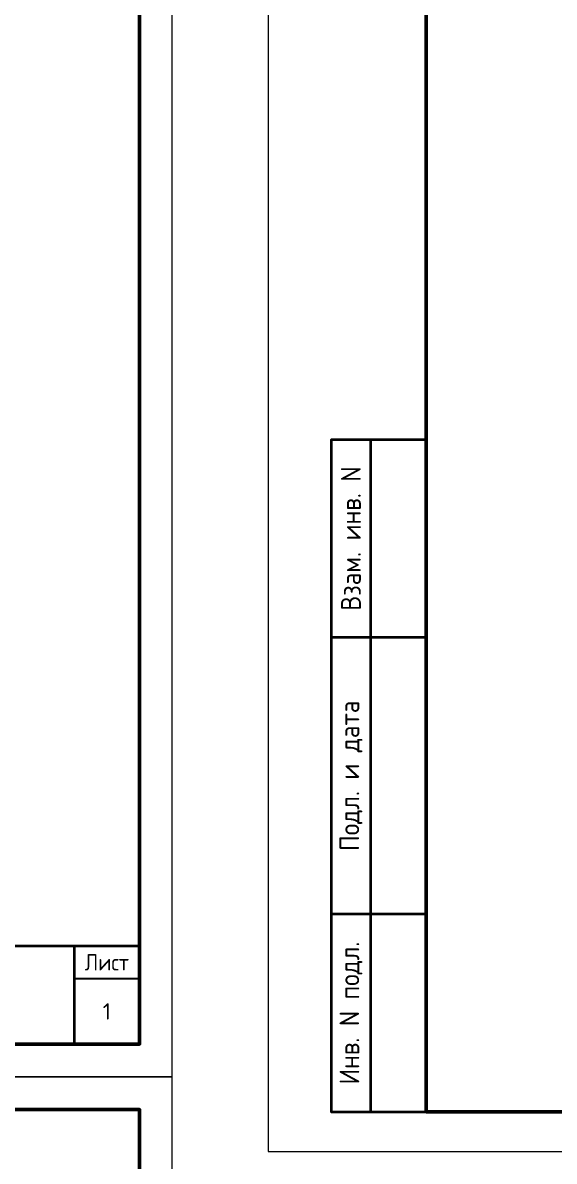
# Model space of a CAD drawing. Header units: millimetres. Extents: x 1499747 to 4230374, y -28481 to 441852.
# Drawn here: x 4053981 to 4068450, y 271762 to 302732 of the extents above; entities that cross this region are included whole.
import ezdxf
from ezdxf.enums import TextEntityAlignment as Align
from ezdxf.xclip import XClip

# ---------------------------------------------------------------- set-up
doc = ezdxf.new("R2010")
doc.units = ezdxf.units.MM
doc.header["$MEASUREMENT"] = 0
doc.header["$XCLIPFRAME"] = 0
doc.layers.add('13 этаж_25_0_Ном._пера__7_Ном._пера__7', color=7, linetype='Continuous', lineweight=18)
doc.layers.add('Чертеж и Рисунок', color=7, linetype='Continuous')
doc.styles.add('СГЕНЕРИР_СТИЛЬ_1', font='')
doc.styles.add('СПДС', font='isocpeur.ttf', dxfattribs={"width": 0.9})
doc.styles.get('СГЕНЕРИР_СТИЛЬ_1').set_extended_font_data('GOST Common', italic=True)

# ---------------------------------------------------------------- blocks, each defined once
blk = doc.blocks.new('Чертеж_4_25', base_point=(1186000, 29700))
at = {"layer": '13 этаж_25_0_Ном._пера__7_Ном._пера__7', "linetype": 'Continuous', "insert": (1225411, 3304), "char_height": 250, "attachment_point": 7, "style": 'СГЕНЕРИР_СТИЛЬ_1'}
blk.add_mtext('\\A1;{\\pql;\\fGOST Common|b0|i1|c204|p0;\\W1.000000; }', dxfattribs=at)
blk = doc.blocks.new('*U32')
at = {"lineweight": 0}
blk.add_lwpolyline([(-415, -5), (5, -5), (5, 292), (-415, 292)], close=True, dxfattribs=at)
at = {"color": 0, "linetype": 'Continuous', "lineweight": 50}
blk.add_lwpolyline([(-395, 287), (0, 287), (0, 0), (-395, 0)], close=True, dxfattribs=at)
at = {"lineweight": 35}
for points in [[(-395, 85), (-407, 85), (-407, 0), (-395, 0)], [(-402, 0), (-402, 85)], [(-395, 60), (-407, 60)], [(-395, 25), (-407, 25)], [(-120, 15), (0, 15)], [(-10, 15), (-10, 0)]]:
    blk.add_lwpolyline(points, dxfattribs=at)
blk.add_lwpolyline([(-10, 10), (0, 10)])
at = {"lineweight": 0}
blk.add_lwpolyline([(0, -5), (5, -5), (5, 0)], dxfattribs=at)
at = {"lineweight": -2, "char_height": 2.5, "attachment_point": 5, "rotation": 90, "style": 'СПДС'}
for s, insert, width in [('Взам. инв. N', (-404.5, 72.5), 24.9913), ('Подл. и дата', (-404.5, 42.5), 34.9913), ('Инв. N подл.', (-404.5, 12.5), 24.9913)]:
    blk.add_mtext(s, dxfattribs=dict(at, insert=insert, width=width))
at = {"lineweight": -2, "insert": (-5, 12.5), "char_height": 2.5, "width": 10, "attachment_point": 5, "style": 'СПДС'}
blk.add_mtext('Лист', dxfattribs=at)
at = {"style": 'СПДС'}
for tag, p in [('ШИФР_ПРОЕКТА_ЛИСТ2', (-65, 7.5)), ('ЛИСТ_второй', (-5, 5))]:
    blk.add_attdef(tag, text='', height=2.5, dxfattribs=at).set_placement(p, align=Align.MIDDLE_CENTER)

msp = doc.modelspace()

# ---------------------------------------------------------------- block references
at = {"lineweight": 0}
for p, xscale, yscale, zscale in [((4149914.42377, 273106.80966), 215.0767254341117, 215.0767254341117, 215.0767254341117), ((4057162.15784, 222037.65373), 178.1472622323158, 178.1472622323158, 178.1472622323158)]:
    msp.add_blockref('*U32', p, dxfattribs=dict(at, xscale=xscale, yscale=yscale, zscale=zscale))
at = {"layer": 'Чертеж и Рисунок', "linetype": 'Continuous'}
ref = msp.add_blockref('Чертеж_4_25', (4019236.496, 300847.94317), dxfattribs=at)
XClip(ref).set_block_clipping_path([(1144000, 0), (1228000, 59400.0000000006)])

# ---------------------------------------------------------------- next in the draw order: block references
at = {"lineweight": 0}
ref = msp.add_blockref('*U32', (4057162.15784, 274947.39062), dxfattribs=dict(at, xscale=178.1472622323158, yscale=178.1472622323158, zscale=178.1472622323158))
ref.add_attrib('ЛИСТ_второй', '1', dxfattribs={"height": 445.36816, "style": 'СПДС'}).set_placement((4056271.42153, 275838.12693), align=Align.MIDDLE_CENTER)

doc.saveas('drawing.dxf')
